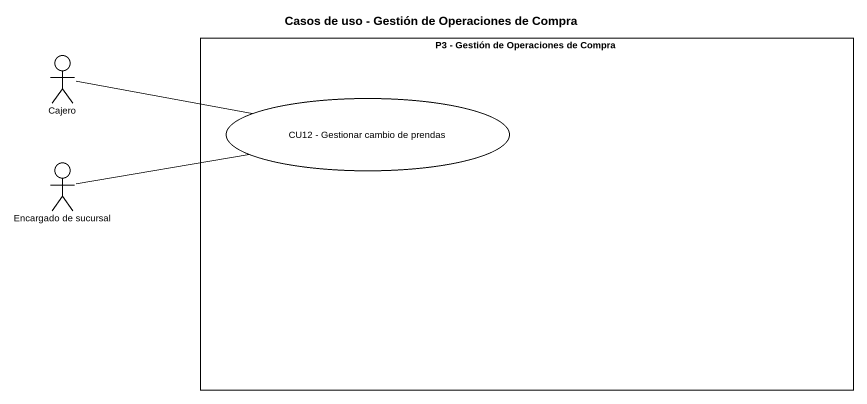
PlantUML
@startuml
title Casos de uso - Gestión de Operaciones de Compra
rectangle "P3 - Gestión de Operaciones de Compra" as P3_Gestión_de_Operaciones {
  usecase "CU12 - Gestionar cambio de prendas" as CU12_Gestionar_cambio_de
}
actor Cajero
actor "Encargado de sucursal" as Encargado_de_sucursal
Cajero -right- CU12_Gestionar_cambio_de
Encargado_de_sucursal -right- CU12_Gestionar_cambio_de
@enduml
